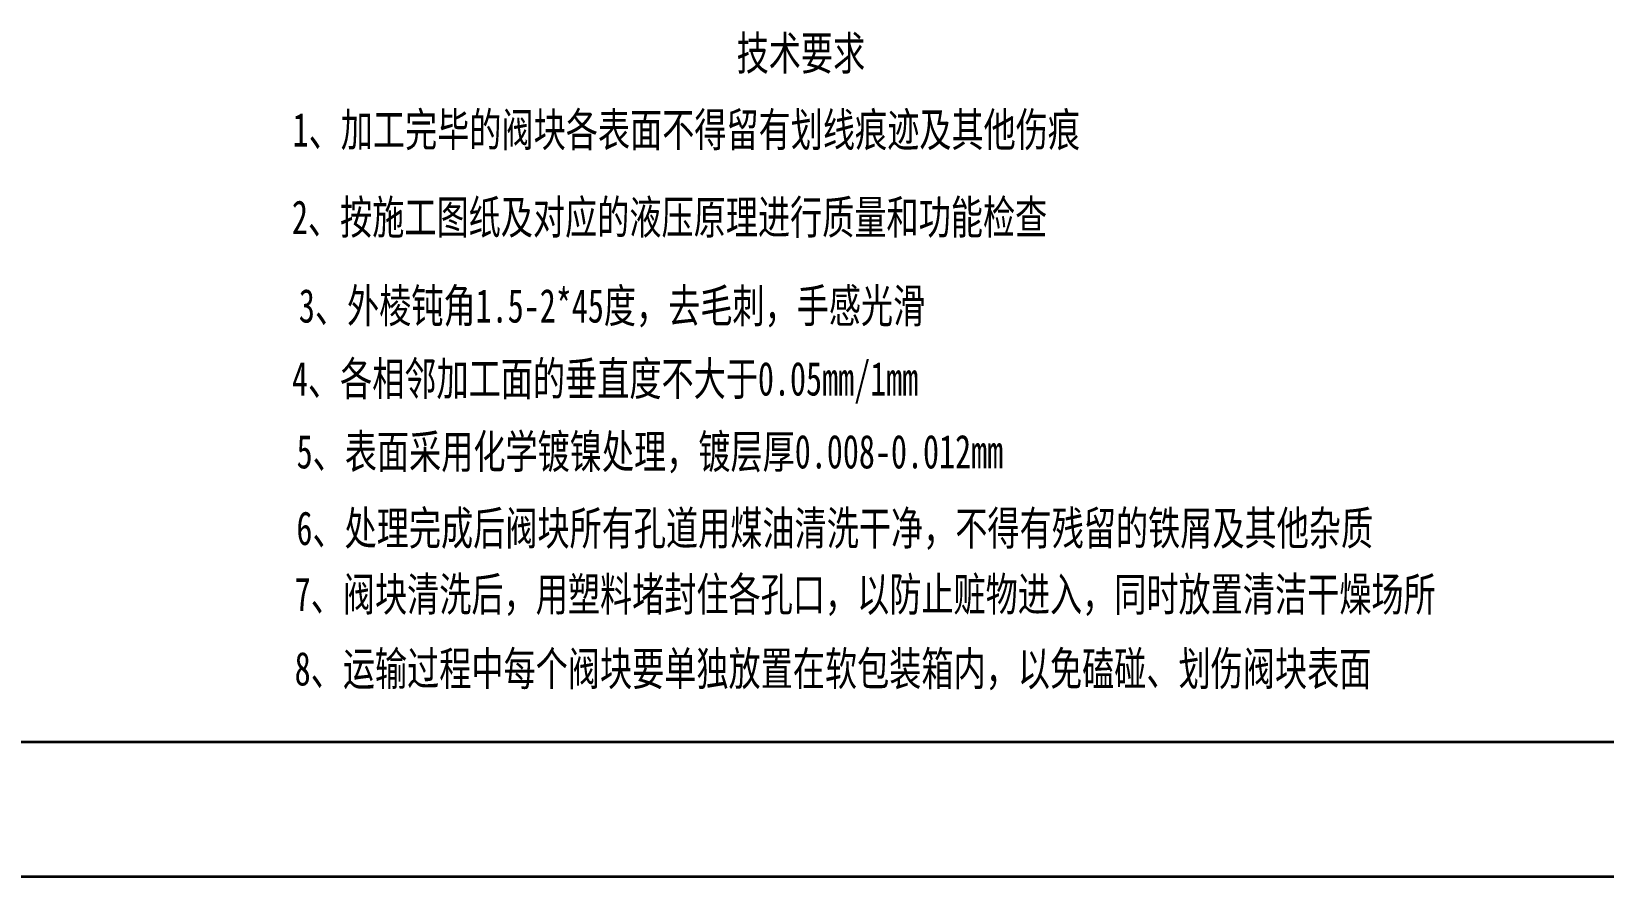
# Model space of a CAD drawing. Header units: millimetres. Extents: x 0 to 1189, y 0 to 841.
# Drawn here: x 481.4 to 714.9, y 0 to 125.4 of the extents above; entities that cross this region are included whole.
import ezdxf

# ---------------------------------------------------------------- set-up
doc = ezdxf.new("R2010")
doc.units = ezdxf.units.MM
doc.layers.get('0').update_dxf_attribs({"lineweight": 35})
doc.layers.add('5', color=7, linetype='Continuous', lineweight=35)
doc.styles.add('SLDTEXTSTYLE0', font='TXT', dxfattribs={"width": 0.7, "bigfont": 'bigfont'})
doc.styles.add('SLDTEXTSTYLE5', font='TXT', dxfattribs={"width": 0.7})

msp = doc.modelspace()

# ---------------------------------------------------------------- linework, layer by layer
at = {"layer": '5', "color": 7, "lineweight": 35}
for p, q in [((20, 20), (1169, 20)), ((0, 0), (1189, 0))]:
    msp.add_line(p, q, dxfattribs=at)

# ---------------------------------------------------------------- texts
at = {"lineweight": 35, "char_height": 5, "attachment_point": 1}
for s, width, heights, insert, style in [('{\\fSimSun|b0|i0|c134|p2;技术要求}', 30.08403, [8.711], (586.17, 124.709), 'SLDTEXTSTYLE0'), ('1{\\fSimSun|b0|i0|c134|p2;、加工完毕的阀块各表面不得留有划线痕迹及其他伤痕}', 179.75066, [0], (520.219, 113.358), 'SLDTEXTSTYLE5'), ('2{\\fSimSun|b0|i0|c134|p2;、按施工图纸及对应的液压原理进行质量和功能检查}', 179.52999, [0], (520.115, 100.367), 'SLDTEXTSTYLE5'), ('3{\\fSimSun|b0|i0|c134|p2;、外棱钝角}1.5-2*45{\\fSimSun|b0|i0|c134|p2;度，去毛刺，手感光滑}', 141.09406, [0], (521.147, 87.223), 'SLDTEXTSTYLE5'), ('4{\\fSimSun|b0|i0|c134|p2;、各相邻加工面的垂直度不大于}0.05mm/1mm', 167.32541, [0], (520.115, 76.398), 'SLDTEXTSTYLE5'), ('5{\\fSimSun|b0|i0|c134|p2;、表面采用化学镀镍处理，镀层厚}0.008-0.012mm', 160.83877, [0], (520.812, 65.58), 'SLDTEXTSTYLE5'), ('6{\\fSimSun|b0|i0|c134|p2;、处理完成后阀块所有孔道用煤油清洗干净，不得有残留的铁屑及其他杂质}', 254.4868, [7.808], (520.784, 54.213), 'SLDTEXTSTYLE5'), ('7{\\fSimSun|b0|i0|c134|p2;、阀块清洗后，用塑料堵封住各孔口，以防止赃物进入，同时放置清洁干燥场所}', 254.7452, [0], (520.526, 44.401), 'SLDTEXTSTYLE5'), ('8{\\fSimSun|b0|i0|c134|p2;、运输过程中每个阀块要单独放置在软包装箱内，以免磕碰、划伤阀块表面}', 254.74984, [0], (520.521, 33.357), 'SLDTEXTSTYLE5')]:
    msp.add_mtext_dynamic_manual_height_columns(s, width=width, gutter_width=25, heights=heights, dxfattribs=dict(at, insert=insert, style=style))

doc.saveas('drawing.dxf')
